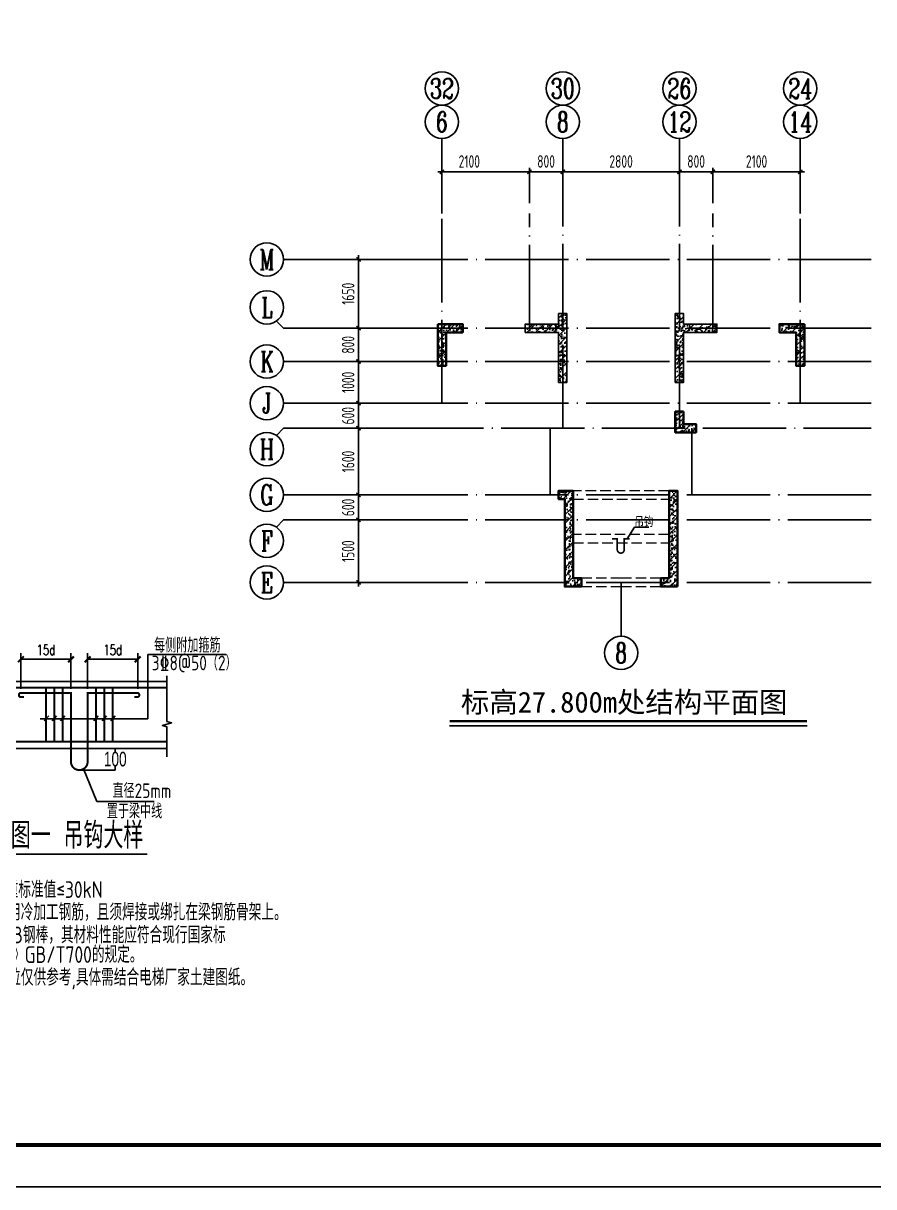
# Model space of a CAD drawing. Extents: x -1712635 to -854203, y -534641 to -21985.
# Drawn here: x -1212430 to -1192023, y -534641 to -506732 of the extents above; entities that cross this region are included whole.
import ezdxf
from ezdxf.enums import TextEntityAlignment as Align

# ---------------------------------------------------------------- set-up
doc = ezdxf.new("R2010")
doc.units = 0
doc.header["$LTSCALE"] = 1000
for name, pattern in [('__DASH', [0.35, 0.25, -0.1]), ('DASH', [0.35, 0.25, -0.1]), ('DOTE', [2.42, 2, -0.2, 0.02, -0.2])]:
    doc.linetypes.add(name, pattern=pattern)
doc.layers.get('0').update_dxf_attribs({"linetype": 'CONTINUOUS'})
doc.layers.get('Defpoints').update_dxf_attribs({"linetype": 'CONTINUOUS'})
for name, color, linetype in [('-TK', 7, 'CONTINUOUS'), ('0p-标字', 7, 'CONTINUOUS'), ('0p-标注', 43, 'CONTINUOUS'), ('A-AXIS', 1, 'CONTINUOUS'), ('A-DOTE', 10, 'DOTE'), ('AXIS_NUM', 7, 'CONTINUOUS'), ('DIM', 2, 'CONTINUOUS'), ('S-L主梁线', 4, 'DASH'), ('S-Q墙填充', 252, 'CONTINUOUS'), ('S-Q墙实线', 6, 'CONTINUOUS'), ('S-Y一般标注', 3, 'CONTINUOUS'), ('S-Z柱填充', 252, 'CONTINUOUS'), ('S-Z柱实线', 6, 'CONTINUOUS'), ('S-引出线', 40, 'CONTINUOUS'), ('S-文字', 7, 'CONTINUOUS'), ('TEXT', 2, 'CONTINUOUS')]:
    doc.layers.add(name, color=color, linetype=linetype)
doc.styles.add('$2$X', font='romans0.shx', dxfattribs={"width": 0.7, "bigfont": 'hz00.shx'})
doc.styles.add('-宋体', font='', dxfattribs={"width": 0.7, "height": 300, "bigfont": '宋体.TTF'})
doc.styles.add('AHZTXT', font='atxt.shx', dxfattribs={"width": 0.7, "bigfont": 'ahztxt.shx'})
doc.styles.add('DIM_FONT', font='SIMPLEX.shx', dxfattribs={"width": 0.56})
doc.styles.add('TSSD_Axis', font='complex.shx', dxfattribs={"width": 0.7, "bigfont": 'hztxt.shx'})
doc.styles.add('TSSD_DIMENSION', font='Tssdeng.shx', dxfattribs={"width": 0.7, "bigfont": 'tssdchn.shx'})
doc.styles.add('TSSD_REIN', font='tssdeng.shx', dxfattribs={"width": 0.7, "height": 300, "bigfont": 'tssdchn.shx'})
doc.styles.get('-宋体').set_extended_font_data('SimSun')
doc.dimstyles.new('DIM梁定位100', dxfattribs={"dimtxt": 250, "dimasz": 100, "dimexe": 150, "dimexo": 100, "dimgap": 100, "dimtad": 1, "dimdec": 0, "dimdsep": 46, "dimtxsty": '$2$X', "dimblk": '$1$_archtick', "dimcen": 2.5, "dimclrd": 256, "dimclre": 256, "dimclrt": 7, "dimadec": 3, "dimazin": 0, "dimtfac": 1, "dimtdec": 0, "dimtix": 1, "dimtmove": 2, "dimatfit": 3, "dimldrblk": '$1$_archtick', "dimfxl": 0, "dimtolj": 1, "dimtzin": 0, "dimlwd": -1, "dimlwe": -1, "dimarcsym": 0})
doc.dimstyles.new('NORMAL', dxfattribs={"dimtxt": 0.18, "dimasz": 0.18, "dimexe": 0.18, "dimexo": 0.0625, "dimgap": 0.09, "dimtad": 0, "dimtih": 1, "dimtoh": 1, "dimdec": 4, "dimzin": 0, "dimdsep": 46, "dimtxsty": 'DIM_FONT', "dimcen": 0.09, "dimclrt": 4, "dimadec": 0, "dimazin": 0, "dimtfac": 1, "dimtdec": 4, "dimtofl": 0, "dimtmove": 2, "dimatfit": 3, "dimfxl": 0, "dimtolj": 1, "dimtzin": 0, "dimarcsym": 0})
doc.dimstyles.new('TSSD_100_100', dxfattribs={"dimtxt": 300, "dimasz": 100, "dimexe": 100, "dimexo": 250, "dimgap": 100, "dimtad": 1, "dimdec": 0, "dimzin": 0, "dimdsep": 46, "dimtxsty": 'TSSD_DIMENSION', "dimblk": 'ARCHTICK', "dimcen": 0, "dimdle": 100, "dimclrt": 7, "dimadec": 0, "dimazin": 0, "dimtfac": 1, "dimtdec": 0, "dimtix": 1, "dimtmove": 2, "dimatfit": 3, "dimldrblk": 'ARCHTICK', "dimfxl": 0, "dimtolj": 1, "dimtzin": 0, "dimarcsym": 0})
pattern_1 = [(50, (-1189658.67, -468653.36), (215.17805, -18.82564), [22.5, -247.5]), (355, (-1189658.67, -468653.36), (-41.6254, 225.6576), [18, -198]), (100.4514, (-1189640.73, -468654.93), (173.5528, 206.8319), [19.1221, -210.3426]), (46.1842, (-1189658.67, -468593.36), (320.1723, -49.6557), [33.75, -371.25]), (96.6356, (-1189632, -468597.5), (280.3988, 292.2354), [28.683, -315.514]), (351.1842, (-1189658.67, -468593.36), (280.3986, 292.2356), [27, -297]), (21, (-1189628.67, -468608.36), (179.0721, -120.78567), [22.5, -247.5]), (326, (-1189628.67, -468608.36), (72.9946, 217.545), [18, -198]), (71.4514, (-1189613.74, -468618.42), (252.0668, 96.75915), [19.1221, -210.3426]), (37.5, (-1189658.666, -468653.36), (3.64796, 99.86816), [0, -195.6, 0, -201, 0, -198.75]), (7.5, (-1189658.67, -468653.36), (78.92086, 118.32351), [0, -114.6, 0, -191.1, 0, -75.75]), (327.5, (-1189725.566, -468653.36), (160.14673, -6.76646), [0, -75, 0, -234, 0, -310.5]), (317.5, (-1189755.57, -468653.36), (174.95585, 30.0315), [0, -97.5, 0, -155.4, 0, -220.5]), (45, (-1189658.67, -468653.36), (-106.066, 106.066), [])]
pattern_2 = [(50, (-1194920.5, -300617.28), (215.17805, -18.82564), [22.5, -247.5]), (355, (-1194920.5, -300617.28), (-41.6254, 225.65764), [18, -198]), (100.4514, (-1194902.57, -300618.85), (173.55281, 206.83186), [19.12206, -210.34263]), (46.1842, (-1194920.5, -300557.28), (320.1723, -49.6557), [33.75, -371.25]), (96.6356, (-1194893.82, -300561.42), (280.3988, 292.23536), [28.6831, -315.5139]), (351.1842, (-1194920.5, -300557.28), (280.3986, 292.2356), [27, -297]), (21, (-1194890.5, -300572.28), (179.07212, -120.78567), [22.5, -247.5]), (326, (-1194890.5, -300572.28), (72.9946, 217.54501), [18, -198]), (71.4514, (-1194875.58, -300582.35), (252.06679, 96.75915), [19.12206, -210.34263]), (37.5, (-1194920.5, -300617.28), (3.647957, 99.868156), [0, -195.6, 0, -201, 0, -198.75]), (7.5, (-1194920.5, -300617.28), (78.92086, 118.323514), [0, -114.6, 0, -191.1, 0, -75.75]), (327.5, (-1194987.4, -300617.28), (160.14673, -6.766462), [0, -75, 0, -234, 0, -310.5]), (317.5, (-1195017.4, -300617.28), (174.95585, 30.031495), [0, -97.5, 0, -155.4, 0, -220.5]), (45, (-1194920.5, -300617.28), (-106.06602, 106.06602), [])]

# ---------------------------------------------------------------- blocks, each defined once
blk = doc.blocks.new('A1')
blk.add_lwpolyline([(0, 59400), (0, 0), (84100, 0), (84100, 59400)], close=True)
at = {"const_width": 100}
blk.add_lwpolyline([(2500, 58400), (2500, 1000), (83100, 1000), (83100, 58400)], close=True, dxfattribs=at)
blk = doc.blocks.new('ts_axno')
at = {"color": 0, "linetype": 'ByBlock', "lineweight": -2}
blk.add_circle((0, 0), 0.5, dxfattribs=at)
at = {"color": 0, "linetype": 'ByBlock', "lineweight": -2, "style": 'TSSD_Axis', "width": 0.7}
blk.add_attdef('A', text='', height=0.6, dxfattribs=at).set_placement((0, 0), align=Align.MIDDLE_CENTER)
blk = doc.blocks.new('_ArchTick')
at = {"color": 0, "const_width": 0.35}
blk.add_lwpolyline([(-0.5, -0.5), (0.5, 0.5)], dxfattribs=at)
blk = doc.blocks.new('*D1528')
at = {"layer": 'Defpoints', "color": 0}
for p in [(-1200285, -510297), (-1202385, -511297), (-1200285, -511297)]:
    blk.add_point(p, dxfattribs=at)
at = {"layer": 'S-Y一般标注', "color": 0, "lineweight": -2}
for p, q in [((-1202485, -510297), (-1200185, -510297)), ((-1202385, -511047), (-1202385, -510197)), ((-1200285, -511047), (-1200285, -510197))]:
    blk.add_line(p, q, dxfattribs=at)
at = {"layer": 'S-Y一般标注', "color": 0, "lineweight": -2, "xscale": 100, "yscale": 100, "zscale": 100, "rotation": 180}
blk.add_blockref('_ArchTick', (-1202385, -510297), dxfattribs=at)
at = {"layer": 'S-Y一般标注', "color": 0, "lineweight": -2, "xscale": 100, "yscale": 100, "zscale": 100}
blk.add_blockref('_ArchTick', (-1200285, -510297), dxfattribs=at)
at = {"layer": 'S-Y一般标注', "color": 7, "insert": (-1201727, -510047), "char_height": 300, "attachment_point": 5, "style": 'TSSD_DIMENSION'}
blk.add_mtext('\\A1;2100', dxfattribs=at)
blk = doc.blocks.new('*D1366')
at = {"layer": 'Defpoints', "color": 0}
for p in [(-1196685, -510297), (-1199485, -511297), (-1196685, -511297)]:
    blk.add_point(p, dxfattribs=at)
at = {"layer": 'S-Y一般标注', "color": 0, "lineweight": -2}
for p, q in [((-1199585, -510297), (-1196585, -510297)), ((-1199485, -511047), (-1199485, -510197)), ((-1196685, -511047), (-1196685, -510197))]:
    blk.add_line(p, q, dxfattribs=at)
at = {"layer": 'S-Y一般标注', "color": 0, "lineweight": -2, "xscale": 100, "yscale": 100, "zscale": 100, "rotation": 180}
blk.add_blockref('_ArchTick', (-1199485, -510297), dxfattribs=at)
at = {"layer": 'S-Y一般标注', "color": 0, "lineweight": -2, "xscale": 100, "yscale": 100, "zscale": 100}
blk.add_blockref('_ArchTick', (-1196685, -510297), dxfattribs=at)
at = {"layer": 'S-Y一般标注', "color": 7, "insert": (-1198085, -510047), "char_height": 300, "attachment_point": 5, "style": 'TSSD_DIMENSION'}
blk.add_mtext('\\A1;2800', dxfattribs=at)
blk = doc.blocks.new('*D1367')
at = {"layer": 'Defpoints', "color": 0}
for p in [(-1195885, -510297), (-1196685, -511297), (-1195885, -511297)]:
    blk.add_point(p, dxfattribs=at)
at = {"layer": 'S-Y一般标注', "color": 0, "lineweight": -2}
for p, q in [((-1196785, -510297), (-1195785, -510297)), ((-1196685, -511047), (-1196685, -510197)), ((-1195885, -511047), (-1195885, -510197))]:
    blk.add_line(p, q, dxfattribs=at)
at = {"layer": 'S-Y一般标注', "color": 0, "lineweight": -2, "xscale": 100, "yscale": 100, "zscale": 100, "rotation": 180}
blk.add_blockref('_ArchTick', (-1196685, -510297), dxfattribs=at)
at = {"layer": 'S-Y一般标注', "color": 0, "lineweight": -2, "xscale": 100, "yscale": 100, "zscale": 100}
blk.add_blockref('_ArchTick', (-1195885, -510297), dxfattribs=at)
at = {"layer": 'S-Y一般标注', "color": 7, "insert": (-1196285, -510047), "char_height": 300, "attachment_point": 5, "style": 'TSSD_DIMENSION'}
blk.add_mtext('\\A1;800', dxfattribs=at)
blk = doc.blocks.new('*D1368')
at = {"layer": 'Defpoints', "color": 0}
for p in [(-1204385, -518646), (-1203385, -518646), (-1203385, -520146)]:
    blk.add_point(p, dxfattribs=at)
at = {"layer": 'S-Y一般标注', "color": 0, "lineweight": -2}
for p, q in [((-1203635, -518646), (-1204485, -518646)), ((-1204385, -520246), (-1204385, -518546)), ((-1203635, -520146), (-1204485, -520146))]:
    blk.add_line(p, q, dxfattribs=at)
at = {"layer": 'S-Y一般标注', "color": 0, "lineweight": -2, "xscale": 100, "yscale": 100, "zscale": 100}
for p, rotation in [((-1204385, -518646), 90), ((-1204385, -520146), 270)]:
    blk.add_blockref('_ArchTick', p, dxfattribs=dict(at, rotation=rotation))
at = {"layer": 'S-Y一般标注', "color": 7, "insert": (-1204635, -519396), "char_height": 300, "attachment_point": 5, "rotation": 90, "style": 'TSSD_DIMENSION'}
blk.add_mtext('\\A1;1500', dxfattribs=at)
blk = doc.blocks.new('*D1369')
at = {"layer": 'Defpoints', "color": 0}
for p in [(-1204385, -518046), (-1203385, -518046), (-1203385, -518646)]:
    blk.add_point(p, dxfattribs=at)
at = {"layer": 'S-Y一般标注', "color": 0, "lineweight": -2}
for p, q in [((-1204385, -518046), (-1204385, -517946)), ((-1203635, -518046), (-1204485, -518046)), ((-1204385, -518646), (-1204385, -518046)), ((-1203635, -518646), (-1204485, -518646)), ((-1204385, -518646), (-1204385, -518746))]:
    blk.add_line(p, q, dxfattribs=at)
at = {"layer": 'S-Y一般标注', "color": 0, "lineweight": -2, "xscale": 100, "yscale": 100, "zscale": 100}
for p, rotation in [((-1204385, -518046), 270), ((-1204385, -518646), 90)]:
    blk.add_blockref('_ArchTick', p, dxfattribs=dict(at, rotation=rotation))
at = {"layer": 'S-Y一般标注', "color": 7, "insert": (-1204635, -518346), "char_height": 300, "attachment_point": 5, "rotation": 90, "style": 'TSSD_DIMENSION'}
blk.add_mtext('\\A1;600', dxfattribs=at)
blk = doc.blocks.new('*D1370')
at = {"layer": 'Defpoints', "color": 0}
for p in [(-1204385, -516446), (-1203385, -516446), (-1203385, -518046)]:
    blk.add_point(p, dxfattribs=at)
at = {"layer": 'S-Y一般标注', "color": 0, "lineweight": -2}
for p, q in [((-1203635, -516446), (-1204485, -516446)), ((-1204385, -518146), (-1204385, -516346)), ((-1203635, -518046), (-1204485, -518046))]:
    blk.add_line(p, q, dxfattribs=at)
at = {"layer": 'S-Y一般标注', "color": 0, "lineweight": -2, "xscale": 100, "yscale": 100, "zscale": 100}
for p, rotation in [((-1204385, -516446), 90), ((-1204385, -518046), 270)]:
    blk.add_blockref('_ArchTick', p, dxfattribs=dict(at, rotation=rotation))
at = {"layer": 'S-Y一般标注', "color": 7, "insert": (-1204635, -517246), "char_height": 300, "attachment_point": 5, "rotation": 90, "style": 'TSSD_DIMENSION'}
blk.add_mtext('\\A1;1600', dxfattribs=at)
blk = doc.blocks.new('*D1371')
at = {"layer": 'Defpoints', "color": 0}
for p in [(-1204385, -515846), (-1203385, -515846), (-1203385, -516446)]:
    blk.add_point(p, dxfattribs=at)
at = {"layer": 'S-Y一般标注', "color": 0, "lineweight": -2}
for p, q in [((-1204385, -515846), (-1204385, -515746)), ((-1203635, -515846), (-1204485, -515846)), ((-1204385, -516446), (-1204385, -515846)), ((-1203635, -516446), (-1204485, -516446)), ((-1204385, -516446), (-1204385, -516546))]:
    blk.add_line(p, q, dxfattribs=at)
at = {"layer": 'S-Y一般标注', "color": 0, "lineweight": -2, "xscale": 100, "yscale": 100, "zscale": 100}
for p, rotation in [((-1204385, -515846), 270), ((-1204385, -516446), 90)]:
    blk.add_blockref('_ArchTick', p, dxfattribs=dict(at, rotation=rotation))
at = {"layer": 'S-Y一般标注', "color": 7, "insert": (-1204635, -516146), "char_height": 300, "attachment_point": 5, "rotation": 90, "style": 'TSSD_DIMENSION'}
blk.add_mtext('\\A1;600', dxfattribs=at)
blk = doc.blocks.new('*D1372')
at = {"layer": 'Defpoints', "color": 0}
for p in [(-1204385, -514846), (-1203385, -514846), (-1203385, -515846)]:
    blk.add_point(p, dxfattribs=at)
at = {"layer": 'S-Y一般标注', "color": 0, "lineweight": -2}
for p, q in [((-1203635, -514846), (-1204485, -514846)), ((-1204385, -515946), (-1204385, -514746)), ((-1203635, -515846), (-1204485, -515846))]:
    blk.add_line(p, q, dxfattribs=at)
at = {"layer": 'S-Y一般标注', "color": 0, "lineweight": -2, "xscale": 100, "yscale": 100, "zscale": 100}
for p, rotation in [((-1204385, -514846), 90), ((-1204385, -515846), 270)]:
    blk.add_blockref('_ArchTick', p, dxfattribs=dict(at, rotation=rotation))
at = {"layer": 'S-Y一般标注', "color": 7, "insert": (-1204635, -515346), "char_height": 300, "attachment_point": 5, "rotation": 90, "style": 'TSSD_DIMENSION'}
blk.add_mtext('\\A1;1000', dxfattribs=at)
blk = doc.blocks.new('*D1373')
at = {"layer": 'Defpoints', "color": 0}
for p in [(-1204385, -514046), (-1203385, -514046), (-1203385, -514846)]:
    blk.add_point(p, dxfattribs=at)
at = {"layer": 'S-Y一般标注', "color": 0, "lineweight": -2}
for p, q in [((-1203635, -514046), (-1204485, -514046)), ((-1204385, -514946), (-1204385, -513946)), ((-1203635, -514846), (-1204485, -514846))]:
    blk.add_line(p, q, dxfattribs=at)
at = {"layer": 'S-Y一般标注', "color": 0, "lineweight": -2, "xscale": 100, "yscale": 100, "zscale": 100}
for p, rotation in [((-1204385, -514046), 90), ((-1204385, -514846), 270)]:
    blk.add_blockref('_ArchTick', p, dxfattribs=dict(at, rotation=rotation))
at = {"layer": 'S-Y一般标注', "color": 7, "insert": (-1204635, -514446), "char_height": 300, "attachment_point": 5, "rotation": 90, "style": 'TSSD_DIMENSION'}
blk.add_mtext('\\A1;800', dxfattribs=at)
blk = doc.blocks.new('*D1374')
at = {"layer": 'Defpoints', "color": 0}
for p in [(-1199485, -510297), (-1200285, -511297), (-1199485, -511297)]:
    blk.add_point(p, dxfattribs=at)
at = {"layer": 'S-Y一般标注', "color": 0, "lineweight": -2}
for p, q in [((-1200385, -510297), (-1199385, -510297)), ((-1200285, -511047), (-1200285, -510197)), ((-1199485, -511047), (-1199485, -510197))]:
    blk.add_line(p, q, dxfattribs=at)
at = {"layer": 'S-Y一般标注', "color": 0, "lineweight": -2, "xscale": 100, "yscale": 100, "zscale": 100, "rotation": 180}
blk.add_blockref('_ArchTick', (-1200285, -510297), dxfattribs=at)
at = {"layer": 'S-Y一般标注', "color": 0, "lineweight": -2, "xscale": 100, "yscale": 100, "zscale": 100}
blk.add_blockref('_ArchTick', (-1199485, -510297), dxfattribs=at)
at = {"layer": 'S-Y一般标注', "color": 7, "insert": (-1199885, -510047), "char_height": 300, "attachment_point": 5, "style": 'TSSD_DIMENSION'}
blk.add_mtext('\\A1;800', dxfattribs=at)
blk = doc.blocks.new('*D1375')
at = {"layer": 'Defpoints', "color": 0}
for p in [(-1193785, -510297), (-1195885, -511297), (-1193785, -511297)]:
    blk.add_point(p, dxfattribs=at)
at = {"layer": 'S-Y一般标注', "color": 0, "lineweight": -2}
for p, q in [((-1195985, -510297), (-1193685, -510297)), ((-1195885, -511047), (-1195885, -510197)), ((-1193785, -511047), (-1193785, -510197))]:
    blk.add_line(p, q, dxfattribs=at)
at = {"layer": 'S-Y一般标注', "color": 0, "lineweight": -2, "xscale": 100, "yscale": 100, "zscale": 100, "rotation": 180}
blk.add_blockref('_ArchTick', (-1195885, -510297), dxfattribs=at)
at = {"layer": 'S-Y一般标注', "color": 0, "lineweight": -2, "xscale": 100, "yscale": 100, "zscale": 100}
blk.add_blockref('_ArchTick', (-1193785, -510297), dxfattribs=at)
at = {"layer": 'S-Y一般标注', "color": 7, "insert": (-1194835, -510047), "char_height": 300, "attachment_point": 5, "style": 'TSSD_DIMENSION'}
blk.add_mtext('\\A1;2100', dxfattribs=at)
blk = doc.blocks.new('*D1376')
at = {"layer": 'Defpoints', "color": 0}
for p in [(-1204385, -512396), (-1203385, -512396), (-1203385, -514046)]:
    blk.add_point(p, dxfattribs=at)
at = {"layer": 'S-Y一般标注', "color": 0, "lineweight": -2}
for p, q in [((-1203635, -512396), (-1204485, -512396)), ((-1204385, -514146), (-1204385, -512296)), ((-1203635, -514046), (-1204485, -514046))]:
    blk.add_line(p, q, dxfattribs=at)
at = {"layer": 'S-Y一般标注', "color": 0, "lineweight": -2, "xscale": 100, "yscale": 100, "zscale": 100}
for p, rotation in [((-1204385, -512396), 90), ((-1204385, -514046), 270)]:
    blk.add_blockref('_ArchTick', p, dxfattribs=dict(at, rotation=rotation))
at = {"layer": 'S-Y一般标注', "color": 7, "insert": (-1204635, -513221), "char_height": 300, "attachment_point": 5, "rotation": 90, "style": 'TSSD_DIMENSION'}
blk.add_mtext('\\A1;1650', dxfattribs=at)
blk = doc.blocks.new('*D384')
at = {"layer": '0p-标字', "color": 0, "lineweight": -2}
for p, q in [((-167958, -130280), (-167296, -130280)), ((-167296, -130280), (-167296, -130365)), ((-168158, -130801), (-167296, -130801)), ((-167296, -130801), (-167296, -130715))]:
    blk.add_line(p, q, dxfattribs=at)
at = {"layer": '0p-标字', "color": 0}
for points in [[(-167296, -130280), (-167296, -130280), (-167296, -130280)], [(-167296, -130801), (-167296, -130801), (-167296, -130801)]]:
    blk.add_solid(points, dxfattribs=at)
at = {"layer": 'Defpoints', "color": 0}
for p in [(-167958, -130280), (-167296, -130280), (-168158, -130801)]:
    blk.add_point(p, dxfattribs=at)
at = {"layer": '0p-标字', "color": 4, "insert": (-167296, -130540), "char_height": 350, "attachment_point": 5, "style": 'AHZTXT'}
blk.add_mtext('\\A1;100', dxfattribs=at)
blk = doc.blocks.new('$1$_archtick')
at = {"const_width": 0.5}
blk.add_lwpolyline([(-0.7, -0.7), (0.7, 0.7)], dxfattribs=at)
blk = doc.blocks.new('*D385')
at = {"layer": '0p-标注'}
for p, q in [((-169560, -128849), (-169560, -127993)), ((-168358, -128850), (-168358, -127993)), ((-169560, -128143), (-168358, -128143))]:
    blk.add_line(p, q, dxfattribs=at)
at = {"layer": 'Defpoints', "color": 0}
for p in [(-168358, -128143), (-169560, -128949), (-168358, -128950)]:
    blk.add_point(p, dxfattribs=at)
at = {"layer": '0p-标注', "xscale": 100, "yscale": 100, "zscale": 100, "rotation": 180}
blk.add_blockref('$1$_archtick', (-169560, -128143), dxfattribs=at)
at = {"layer": '0p-标注', "xscale": 100, "yscale": 100, "zscale": 100}
blk.add_blockref('$1$_archtick', (-168358, -128143), dxfattribs=at)
at = {"layer": '0p-标注', "color": 7, "insert": (-168959, -127918), "char_height": 250, "attachment_point": 5, "style": '$2$X'}
blk.add_mtext('\\A1;15d', dxfattribs=at)
blk = doc.blocks.new('*D386')
at = {"layer": '0p-标注'}
for p, q in [((-167958, -128849), (-167958, -127993)), ((-166756, -128850), (-166756, -127993)), ((-167958, -128143), (-166756, -128143))]:
    blk.add_line(p, q, dxfattribs=at)
at = {"layer": 'Defpoints', "color": 0}
for p in [(-166756, -128143), (-167958, -128949), (-166756, -128950)]:
    blk.add_point(p, dxfattribs=at)
at = {"layer": '0p-标注', "xscale": 100, "yscale": 100, "zscale": 100, "rotation": 180}
blk.add_blockref('$1$_archtick', (-167958, -128143), dxfattribs=at)
at = {"layer": '0p-标注', "xscale": 100, "yscale": 100, "zscale": 100}
blk.add_blockref('$1$_archtick', (-166756, -128143), dxfattribs=at)
at = {"layer": '0p-标注', "color": 7, "insert": (-167357, -127918), "char_height": 250, "attachment_point": 5, "style": '$2$X'}
blk.add_mtext('\\A1;15d', dxfattribs=at)
blk = doc.blocks.new('20210810.16093829')
at = {"layer": '0p-标字', "color": 1}
for p, q in [((6000.40859, 7975.87228), (7870.56457, 7975.87228)), ((6000.40859, 7975.87228), (6000.40859, 6434.21455)), ((2266.50612, 7322.48407), (6457.76552, 7322.48407)), ((3413.08729, 6434.21455), (6000.40859, 6434.21455)), ((3514.78155, 6384.76322), (3620.68501, 6502.96611)), ((3701.22216, 6384.76322), (3807.12563, 6502.96611)), ((3901.22216, 6384.76322), (4007.12563, 6502.96611)), ((4701.22216, 6384.76322), (4807.12563, 6502.96611)), ((4901.22216, 6384.76322), (5007.12563, 6502.96611)), ((5109.67416, 6384.76322), (5215.57763, 6502.96611)), ((2266.50612, 5722.48407), (6457.76552, 5722.48407)), ((4457.24154, 5229.84358), (4772.72668, 4447.02019)), ((4772.72668, 4447.02019), (6151.02435, 4447.02019))]:
    blk.add_line(p, q, dxfattribs=at)
for points in [[(2266.50612, 5498.4886), (2266.50612, 6236.34762), (2156.50612, 6271.34762), (2376.50612, 6331.34762), (2266.50612, 6366.34762), (2266.50612, 7462.48407)], [(6457.76552, 5521.47859), (6457.76552, 6236.34762), (6347.76552, 6271.34762), (6567.76552, 6331.34762), (6457.76552, 6366.34762), (6457.76552, 7462.48407)]]:
    blk.add_lwpolyline(points, dxfattribs=at)
at = {"layer": '0p-标字'}
for points, const_width in [([(6457.76552, 7177.90655), (2266.50612, 7177.90655)], 48.6), ([(4153.97991, 5401.29618), (4153.97991, 7051.92946), (2951.96496, 7052.70409)], 48.6), ([(3553.97991, 5881.62742), (3553.97991, 7177.90655)], 48.6), ([(3753.97991, 5881.62742), (3753.97991, 7177.90655)], 48.6), ([(3953.97991, 5881.62742), (3953.97991, 7177.90655)], 48.6), ([(4553.97991, 5401.29618), (4553.97991, 7051.92946), (5744.30571, 7052.87429)], 48.6), ([(4753.97991, 5881.62742), (4753.97991, 7177.90655)], 48.6), ([(4953.97991, 5881.62742), (4953.97991, 7177.90655)], 48.6), ([(5153.97991, 5881.62742), (5153.97991, 7177.90655)], 48.6), ([(5673.57267, 6952.87429), (5744.30571, 6952.87429)], 48.6), ([(3024.71295, 6951.92946), (2953.97991, 6951.92946)], 48.6), ([(6457.76552, 5881.62742), (2266.50612, 5881.62742)], 48.6), ([(5985.42139, 3184.72529), (2656.02737, 3184.72529)], 40)]:
    blk.add_lwpolyline(points, dxfattribs=dict(at, const_width=const_width))
at = {"layer": '0p-标字', "const_width": 48.6}
for points in [[(2953.97991, 7051.92946, 1), (2953.97991, 6951.92946)], [(5744.30571, 6952.87429, 1), (5744.30571, 7052.87429)], [(4153.97991, 5401.29618, 1), (4553.97991, 5401.29618)]]:
    blk.add_lwpolyline(points, format="xyb", dxfattribs=at)
at = {"layer": '0p-标字', "style": 'TSSD_REIN', "width": 0.8}
for s, height, p in [('每侧附加箍筋 ', 350, (6147.06507, 8020.74429)), ('3%%1328@50（2）', 350, (6090.82149, 7594.06875)), ('直径25mm', 350, (5149.58409, 4530.27781)), ('置于梁中线', 350, (5013.85968, 4042.24912)), ('图一 吊钩大样', 630, (2710.73088, 3318.88252)), ('1、本大样适用于吊重标准值≤30kN', 400, (0.95031, 2134.06157)), ('2、吊钩钢筋不得采用冷加工钢筋，且须焊接或绑扎在梁钢筋骨架上。', 400, (2.48862, 1594.02407)), ('吊钩采用Q235B钢棒，其材料性能应符合现行国家标', 400, (612.3984, 1047.31317)), ('准《碳素结构钢》GB/T700的规定。', 400, (612.3984, 575.30049)), ('3、吊钩梁位置及定位仅供参考,具体需结合电梯厂家土建图纸。', 400, (0, 30.76923))]:
    blk.add_text(s, height=height, dxfattribs=at).set_placement(p)
at = {"layer": '0p-标字', "color": 1}
dim = blk.add_linear_dim(base=(5216.15346, 5722.48407), p1=(4353.97991, 5201.29618), p2=(4553.97991, 5722.48407), angle=90, text='100', dimstyle='NORMAL', override={"dimtxt": 350, "dimlfac": 0.25, "dimtxsty": 'AHZTXT', "dimse1": 0}, dxfattribs=at)
dim.commit()
dim.dimension.update_dxf_attribs({"geometry": '*D384', "text_midpoint": (5216.15346, 5461.89013), "insert": (172512.34237, 136002.14029)})
at = {"layer": '0p-标注'}
for base, p1, p2, picture, middle in [((4153.97991, 7859.45643), (2951.96496, 7052.70409), (4153.97991, 7051.92946), '*D385', (3552.97243, 8084.45643)), ((5755.99486, 7859.45643), (4553.97991, 7052.70409), (5755.99486, 7051.92946), '*D386', (5154.98738, 8084.45643))]:
    dim = blk.add_linear_dim(base=base, p1=p1, p2=p2, text='15d', dimstyle='DIM梁定位100', dxfattribs=at)
    dim.commit()
    dim.dimension.update_dxf_attribs({"geometry": picture, "text_midpoint": middle, "insert": (172512.34237, 136002.14029)})

msp = doc.modelspace()

# ---------------------------------------------------------------- hatches: boundary and pattern name
at = {"layer": 'S-Q墙填充'}
h = msp.add_hatch(dxfattribs=at)
h.set_pattern_fill('ARMORED', color=252, scale=30, style=0)
h.set_pattern_definition(pattern_2)
h.paths.add_polyline_path([(-1199385.41, -514046.4), (-1199385.41, -513696.4), (-1199585.41, -513696.4), (-1199585.41, -513946.4), (-1200385.53, -513946.39), (-1200385.53, -514146.39), (-1199585.41, -514146.4), (-1199585.41, -515346.4), (-1199385.41, -515346.4)])
h = msp.add_hatch(dxfattribs=at)
h.set_pattern_fill('ARMORED', color=252, scale=30, style=0)
h.set_pattern_definition(pattern_2)
h.paths.add_polyline_path([(-1196785.41, -514046.4), (-1196785.41, -515346.4), (-1196585.41, -515346.4), (-1196585.41, -514146.4), (-1195785.8, -514146.39), (-1195785.8, -513946.39), (-1196585.41, -513946.4), (-1196585.41, -513696.4), (-1196785.41, -513696.4)])
h = msp.add_hatch(dxfattribs=at)
h.set_pattern_fill('ARMORED', color=252, scale=30, style=0)
h.set_pattern_definition(pattern_1)
h.paths.add_polyline_path([(-1202485.4, -513946.4), (-1201885.49, -513946.4), (-1201885.49, -514146.4), (-1202285.4, -514146.4), (-1202285.4, -514946.4), (-1202485.4, -514946.4)])
h = msp.add_hatch(dxfattribs=at)
h.set_pattern_fill('ARMORED', color=252, scale=30, style=0)
h.set_pattern_definition(pattern_1)
h.paths.add_polyline_path([(-1193685.41, -513946.4), (-1194285.32, -513946.4), (-1194285.32, -514146.4), (-1193885.41, -514146.4), (-1193885.41, -514946.4), (-1193685.41, -514946.4)])
h = msp.add_hatch(dxfattribs=at)
h.set_pattern_fill('ARMORED', color=252, scale=30, style=0)
h.set_pattern_definition(pattern_1)
h.paths.add_polyline_path([(-1199235.41, -517946.4), (-1199585.41, -517946.4), (-1199585.41, -518146.4), (-1199435.41, -518146.4), (-1199435.41, -518646.39), (-1199435.41, -519096.39), (-1199435.41, -520246.4), (-1199035.41, -520246.4), (-1199035.41, -520046.4), (-1199235.41, -520046.4), (-1199235.41, -519096.39), (-1199235.41, -518646.39)])
h = msp.add_hatch(dxfattribs=at)
h.set_pattern_fill('ARMORED', color=252, scale=30, style=0)
h.set_pattern_definition(pattern_1)
h.paths.add_polyline_path([(-1196735.41, -520246.4), (-1196735.41, -519096.39), (-1196735.41, -518646.39), (-1196735.41, -517946.4), (-1196935.41, -517946.4), (-1196935.41, -518646.39), (-1196935.41, -519096.39), (-1196935.41, -520046.4), (-1197135.41, -520046.4), (-1197135.41, -520246.4)])
at = {"layer": 'S-Z柱填充'}
h = msp.add_hatch(dxfattribs=at)
h.set_pattern_fill('ARMORED', color=252, scale=30, style=0)
h.set_pattern_definition(pattern_1)
h.paths.add_polyline_path([(-1196585.4, -516046.13), (-1196785.4, -516046.13), (-1196785.4, -516546.13), (-1196285.4, -516546.13), (-1196285.4, -516346.13), (-1196585.4, -516346.13)])

# ---------------------------------------------------------------- linework, layer by layer
at = {"layer": 'A-AXIS'}
for p, q in [((-1202385.4, -511296.51), (-1202385.4, -509496.51)), ((-1199485.4, -511296.51), (-1199485.4, -509496.51)), ((-1196685.4, -511296.51), (-1196685.4, -509496.51)), ((-1193785.4, -511296.51), (-1193785.4, -509496.51)), ((-1203385.4, -512396.4), (-1206185.4, -512396.4)), ((-1206185.4, -514046.4), (-1206357.02, -513874.78)), ((-1203385.4, -514046.4), (-1206185.4, -514046.4)), ((-1203385.4, -514846.4), (-1206185.4, -514846.4)), ((-1203385.4, -515846.4), (-1206185.4, -515846.4)), ((-1206185.4, -516446.13), (-1206357.02, -516617.74)), ((-1203385.4, -516446.13), (-1206185.4, -516446.13)), ((-1203385.4, -518046.4), (-1206185.4, -518046.4)), ((-1206185.4, -518646.4), (-1206357.02, -518818.01)), ((-1203385.4, -518646.4), (-1206185.4, -518646.4)), ((-1203385.4, -520146.4), (-1206185.4, -520146.4))]:
    msp.add_line(p, q, dxfattribs=at)
at = {"layer": 'A-DOTE'}
for p, q in [((-1202385.4, -515846.4), (-1202385.4, -511296.51)), ((-1200285.4, -514046.4), (-1200285.4, -511296.51)), ((-1199485.4, -516446.13), (-1199485.4, -511296.51)), ((-1196685.4, -516446.13), (-1196685.4, -511296.51)), ((-1195885.4, -514046.4), (-1195885.4, -511296.51)), ((-1193785.4, -515846.4), (-1193785.4, -511296.51)), ((-1192085.4, -512396.4), (-1203385.4, -512396.4)), ((-1192085.4, -514046.4), (-1203385.4, -514046.4)), ((-1192085.4, -514846.4), (-1203385.4, -514846.4)), ((-1192085.4, -515846.4), (-1203385.4, -515846.4)), ((-1203385.4, -516446.13), (-1192085.4, -516446.13)), ((-1199785.41, -518046.4), (-1199785.41, -516446.4)), ((-1196385.4, -518046.4), (-1196385.4, -516446.4)), ((-1192085.4, -518046.4), (-1203385.4, -518046.4)), ((-1192085.4, -518646.4), (-1203385.4, -518646.4)), ((-1192085.4, -520146.4), (-1203385.4, -520146.4)), ((-1198085.4, -520146.4), (-1198085.4, -521434.96))]:
    msp.add_line(p, q, dxfattribs=at)
at = {"layer": 'DIM', "const_width": 40}
msp.add_lwpolyline([(-1197876.16, -519102.19), (-1198007.94, -519102.19), (-1198007.94, -519355.95, -1), (-1198178.08, -519355.95), (-1198178.08, -519100.96), (-1198302.58, -519100.96)], format="xyb", dxfattribs=at)
at = {"layer": 'S-L主梁线', "linetype": '__DASH', "lineweight": 18}
for p, q in [((-1196935.41, -517946.4), (-1199235.41, -517946.4)), ((-1199235.41, -518146.4), (-1196935.41, -518146.4)), ((-1196935.41, -518996.39), (-1199235.41, -518996.39)), ((-1199235.41, -519196.39), (-1196935.41, -519196.39)), ((-1198085.39, -520046.4), (-1199035.41, -520046.4)), ((-1197135.41, -520046.4), (-1198085.39, -520046.4)), ((-1199035.41, -520246.4), (-1198085.4, -520246.4)), ((-1198085.38, -520246.4), (-1197135.41, -520246.4))]:
    msp.add_line(p, q, dxfattribs=at)
at = {"layer": 'S-Q墙实线'}
msp.add_lwpolyline([(-1199385.41, -514046.4), (-1199385.41, -513696.4), (-1199585.41, -513696.4), (-1199585.41, -513946.4), (-1200385.53, -513946.39), (-1200385.53, -514146.39), (-1199585.41, -514146.4), (-1199585.41, -515346.4), (-1199385.41, -515346.4), (-1199385.41, -514046.4)], dxfattribs=at)
msp.add_lwpolyline([(-1196785.41, -514046.4), (-1196785.41, -515346.4), (-1196585.41, -515346.4), (-1196585.41, -514146.4), (-1195785.8, -514146.39), (-1195785.8, -513946.39), (-1196585.41, -513946.4), (-1196585.41, -513696.4), (-1196785.41, -513696.4)], close=True, dxfattribs=at)
at = {"layer": 'S-Q墙实线', "lineweight": 35}
for points in [[(-1202485.4, -513946.4), (-1201885.49, -513946.4), (-1201885.49, -514146.4), (-1202285.4, -514146.4), (-1202285.4, -514946.4), (-1202485.4, -514946.4)], [(-1193685.41, -513946.4), (-1194285.32, -513946.4), (-1194285.32, -514146.4), (-1193885.41, -514146.4), (-1193885.41, -514946.4), (-1193685.41, -514946.4)], [(-1199235.41, -517946.4), (-1199585.41, -517946.4), (-1199585.41, -518146.4), (-1199435.41, -518146.4), (-1199435.41, -518646.39), (-1199435.41, -519096.39), (-1199435.41, -520246.4), (-1199035.41, -520246.4), (-1199035.41, -520046.4), (-1199235.41, -520046.4), (-1199235.41, -519096.39), (-1199235.41, -518646.39)], [(-1196735.41, -520246.4), (-1196735.41, -519096.39), (-1196735.41, -518646.39), (-1196735.41, -517946.4), (-1196935.41, -517946.4), (-1196935.41, -518646.39), (-1196935.41, -519096.39), (-1196935.41, -520046.4), (-1197135.41, -520046.4), (-1197135.41, -520246.4)]]:
    msp.add_lwpolyline(points, close=True, dxfattribs=at)
at = {"layer": 'S-Z柱实线', "lineweight": 35}
msp.add_lwpolyline([(-1196585.4, -516046.13), (-1196785.4, -516046.13), (-1196785.4, -516546.13), (-1196285.4, -516546.13), (-1196285.4, -516346.13), (-1196585.4, -516346.13)], close=True, dxfattribs=at)
at = {"layer": 'S-引出线'}
msp.add_lwpolyline([(-1197942.05, -519102.19), (-1197760.59, -518822.97), (-1197422.49, -518822.97)], dxfattribs=at)
at = {"layer": 'S-引出线', "color": 3, "const_width": 56}
msp.add_lwpolyline([(-1202202.11, -523473.25), (-1193621.09, -523473.25)], dxfattribs=at)
at = {"layer": 'S-引出线', "color": 3}
msp.add_lwpolyline([(-1202202.11, -523585.25), (-1193621.09, -523585.25)], dxfattribs=at)

# ---------------------------------------------------------------- block references
at = {"layer": '-TK'}
msp.add_blockref('A1', (-1263615.11, -534640.64), dxfattribs=at)
at = {"layer": 'A-AXIS'}
ref = msp.add_blockref('ts_axno', (-1202385.4, -508296.51), dxfattribs=dict(at, xscale=800, yscale=800, zscale=800))
ref.add_attrib('5', '32', dxfattribs={"layer": 'AXIS_NUM', "height": 480, "style": 'TSSD_Axis', "width": 0.7}).set_placement((-1202385.4, -508296.51), align=Align.MIDDLE_CENTER)
ref = msp.add_blockref('ts_axno', (-1199485.4, -508296.51), dxfattribs=dict(at, xscale=800, yscale=800, zscale=800))
ref.add_attrib('6', '30', dxfattribs={"layer": 'AXIS_NUM', "height": 480, "style": 'TSSD_Axis', "width": 0.7}).set_placement((-1199485.4, -508296.51), align=Align.MIDDLE_CENTER)
ref = msp.add_blockref('ts_axno', (-1196685.4, -508296.51), dxfattribs=dict(at, xscale=800, yscale=800, zscale=800))
ref.add_attrib('7', '26', dxfattribs={"layer": 'AXIS_NUM', "height": 480, "style": 'TSSD_Axis', "width": 0.7}).set_placement((-1196685.4, -508296.51), align=Align.MIDDLE_CENTER)
ref = msp.add_blockref('ts_axno', (-1193785.4, -508296.51), dxfattribs=dict(at, xscale=800, yscale=800, zscale=800))
ref.add_attrib('8', '24', dxfattribs={"layer": 'AXIS_NUM', "height": 480, "style": 'TSSD_Axis', "width": 0.7}).set_placement((-1193785.4, -508296.51), align=Align.MIDDLE_CENTER)
ref = msp.add_blockref('ts_axno', (-1202385.4, -509096.51), dxfattribs=dict(at, xscale=800, yscale=800, zscale=800))
ref.add_attrib('5', '6', dxfattribs={"layer": 'AXIS_NUM', "height": 480, "style": 'TSSD_Axis', "width": 0.7}).set_placement((-1202385.4, -509096.51), align=Align.MIDDLE_CENTER)
ref = msp.add_blockref('ts_axno', (-1199485.4, -509096.51), dxfattribs=dict(at, xscale=800, yscale=800, zscale=800))
ref.add_attrib('6', '8', dxfattribs={"layer": 'AXIS_NUM', "height": 480, "style": 'TSSD_Axis', "width": 0.7}).set_placement((-1199485.4, -509096.51), align=Align.MIDDLE_CENTER)
ref = msp.add_blockref('ts_axno', (-1196685.4, -509096.51), dxfattribs=dict(at, xscale=800, yscale=800, zscale=800))
ref.add_attrib('7', '12', dxfattribs={"layer": 'AXIS_NUM', "height": 480, "style": 'TSSD_Axis', "width": 0.7}).set_placement((-1196685.4, -509096.51), align=Align.MIDDLE_CENTER)
ref = msp.add_blockref('ts_axno', (-1193785.4, -509096.51), dxfattribs=dict(at, xscale=800, yscale=800, zscale=800))
ref.add_attrib('8', '14', dxfattribs={"layer": 'AXIS_NUM', "height": 480, "style": 'TSSD_Axis', "width": 0.7}).set_placement((-1193785.4, -509096.51), align=Align.MIDDLE_CENTER)
ref = msp.add_blockref('ts_axno', (-1206585.4, -512396.4), dxfattribs=dict(at, xscale=800, yscale=800, zscale=800))
ref.add_attrib('G', 'M', dxfattribs={"layer": 'AXIS_NUM', "height": 480, "style": 'TSSD_Axis', "width": 0.7}).set_placement((-1206585.4, -512396.4), align=Align.MIDDLE_CENTER)
ref = msp.add_blockref('ts_axno', (-1206585.4, -513546.4), dxfattribs=dict(at, xscale=800, yscale=800, zscale=800))
ref.add_attrib('G', 'L', dxfattribs={"layer": 'AXIS_NUM', "height": 480, "style": 'TSSD_Axis', "width": 0.7}).set_placement((-1206585.4, -513546.4), align=Align.MIDDLE_CENTER)
ref = msp.add_blockref('ts_axno', (-1206585.4, -514846.4), dxfattribs=dict(at, xscale=800, yscale=800, zscale=800))
ref.add_attrib('G', 'K', dxfattribs={"layer": 'AXIS_NUM', "height": 480, "style": 'TSSD_Axis', "width": 0.7}).set_placement((-1206585.4, -514846.4), align=Align.MIDDLE_CENTER)
ref = msp.add_blockref('ts_axno', (-1206585.4, -515846.4), dxfattribs=dict(at, xscale=800, yscale=800, zscale=800))
ref.add_attrib('G', 'J', dxfattribs={"layer": 'AXIS_NUM', "height": 480, "style": 'TSSD_Axis', "width": 0.7}).set_placement((-1206585.4, -515846.4), align=Align.MIDDLE_CENTER)
ref = msp.add_blockref('ts_axno', (-1206585.4, -516946.13), dxfattribs=dict(at, xscale=800, yscale=800, zscale=800))
ref.add_attrib('C', 'H', dxfattribs={"layer": 'AXIS_NUM', "height": 480, "style": 'TSSD_Axis', "width": 0.7}).set_placement((-1206585.4, -516946.13), align=Align.MIDDLE_CENTER)
ref = msp.add_blockref('ts_axno', (-1206585.4, -518046.4), dxfattribs=dict(at, xscale=800, yscale=800, zscale=800))
ref.add_attrib('D', 'G', dxfattribs={"layer": 'AXIS_NUM', "height": 480, "style": 'TSSD_Axis', "width": 0.7}).set_placement((-1206585.4, -518046.4), align=Align.MIDDLE_CENTER)
ref = msp.add_blockref('ts_axno', (-1206585.4, -519146.4), dxfattribs=dict(at, xscale=800, yscale=800, zscale=800))
ref.add_attrib('C', 'F', dxfattribs={"layer": 'AXIS_NUM', "height": 480, "style": 'TSSD_Axis', "width": 0.7}).set_placement((-1206585.4, -519146.4), align=Align.MIDDLE_CENTER)
ref = msp.add_blockref('ts_axno', (-1206585.4, -520146.4), dxfattribs=dict(at, xscale=800, yscale=800, zscale=800))
ref.add_attrib('B', 'E', dxfattribs={"layer": 'AXIS_NUM', "height": 480, "style": 'TSSD_Axis', "width": 0.7}).set_placement((-1206585.4, -520146.4), align=Align.MIDDLE_CENTER)
ref = msp.add_blockref('ts_axno', (-1198085.4, -521834.96), dxfattribs=dict(at, xscale=-800, yscale=800, zscale=800, rotation=180))
ref.add_attrib('6', '8', dxfattribs={"layer": 'AXIS_NUM', "height": 480, "style": 'TSSD_Axis', "width": 0.7}).set_placement((-1198085.4, -521834.96), align=Align.MIDDLE_CENTER)
at = {"layer": 'TEXT'}
msp.add_blockref('20210810.16093829', (-1215439.32, -529847.29), dxfattribs=at)

# ---------------------------------------------------------------- texts
at = {"layer": 'S-文字', "style": 'TSSD_DIMENSION', "width": 0.7}
msp.add_text('吊钩', height=250, dxfattribs=at).set_placement((-1197764.7, -518816.54, 0))
at = {"layer": 'S-文字', "style": '-宋体'}
msp.add_text('标高27.800m处结构平面图', height=500, dxfattribs=at).set_placement((-1201929.63, -523266.73))

# ---------------------------------------------------------------- dimensions: what is measured, and where the dimension line sits
at = {"layer": 'S-Y一般标注'}
dim = msp.add_linear_dim(base=(-1200285.4, -510296.51), p1=(-1202385.4, -511296.51), p2=(-1200285.4, -511296.51), dimstyle='TSSD_100_100', dxfattribs=at)
dim.commit()
dim.dimension.update_dxf_attribs({"geometry": '*D1528', "text_midpoint": (-1201727.33, -510046.51), "dimtype": 160})
for base, p1, p2, picture, middle in [((-1199485.4, -510296.51), (-1200285.4, -511296.51), (-1199485.4, -511296.51), '*D1374', (-1199885.4, -510046.51)), ((-1196685.4, -510296.51), (-1199485.4, -511296.51), (-1196685.4, -511296.51), '*D1366', (-1198085.4, -510046.51)), ((-1195885.4, -510296.51), (-1196685.4, -511296.51), (-1195885.4, -511296.51), '*D1367', (-1196285.4, -510046.51)), ((-1193785.4, -510296.51), (-1195885.4, -511296.51), (-1193785.4, -511296.51), '*D1375', (-1194835.4, -510046.51))]:
    dim = msp.add_linear_dim(base=base, p1=p1, p2=p2, dimstyle='TSSD_100_100', dxfattribs=at)
    dim.commit()
    dim.dimension.update_dxf_attribs({"geometry": picture, "text_midpoint": middle})
for base, p1, p2, picture, middle in [((-1204385.4, -512396.4), (-1203385.4, -514046.4), (-1203385.4, -512396.4), '*D1376', (-1204635.4, -513221.4)), ((-1204385.4, -514046.4), (-1203385.4, -514846.4), (-1203385.4, -514046.4), '*D1373', (-1204635.4, -514446.4)), ((-1204385.4, -514846.4), (-1203385.4, -515846.4), (-1203385.4, -514846.4), '*D1372', (-1204635.4, -515346.4)), ((-1204385.4, -515846.4), (-1203385.4, -516446.13), (-1203385.4, -515846.4), '*D1371', (-1204635.4, -516146.26)), ((-1204385.4, -516446.13), (-1203385.4, -518046.4), (-1203385.4, -516446.13), '*D1370', (-1204635.4, -517246.26)), ((-1204385.4, -518046.4), (-1203385.4, -518646.4), (-1203385.4, -518046.4), '*D1369', (-1204635.4, -518346.4)), ((-1204385.4, -518646.4), (-1203385.4, -520146.4), (-1203385.4, -518646.4), '*D1368', (-1204635.4, -519396.4))]:
    dim = msp.add_linear_dim(base=base, p1=p1, p2=p2, angle=90, dimstyle='TSSD_100_100', dxfattribs=at)
    dim.commit()
    dim.dimension.update_dxf_attribs({"geometry": picture, "text_midpoint": middle})

doc.saveas('drawing.dxf')
